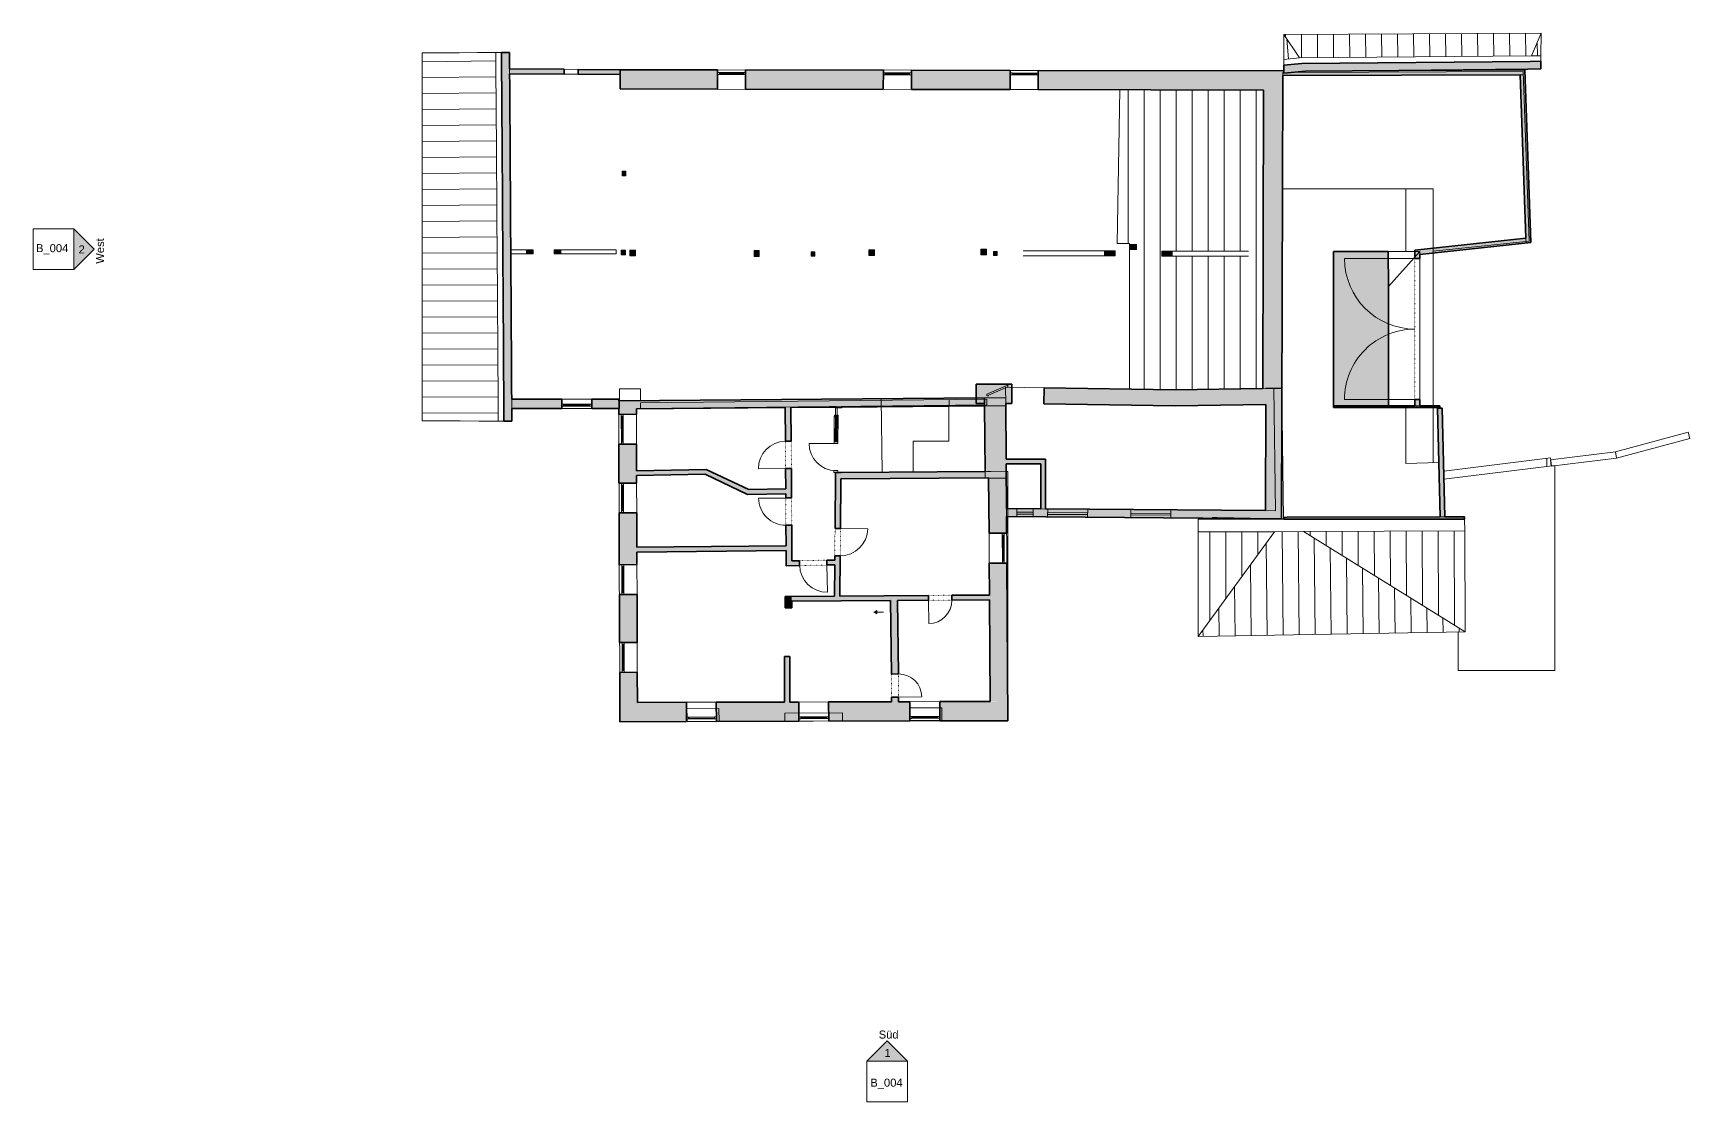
# Model space of a CAD drawing. Header units: millimetres. Extents: x -26714 to 25049, y -26634 to 6742.
import ezdxf

# ---------------------------------------------------------------- set-up
doc = ezdxf.new("R2010")
doc.units = ezdxf.units.MM
doc.linetypes.add('Über Schnittebene 1', pattern=[1, 0, -1])
for name, color, linetype, lineweight in [('A-ANNO-NOTE', 131, 'Continuous', 9), ('A-DOOR', 31, 'Continuous', 9), ('A-FLOR', 192, 'Continuous', 9), ('A-FLOR-PATT', 8, 'Continuous', 35), ('A-GLAZ', 151, 'Continuous', 9), ('A-GLAZ-CURT', 52, 'Continuous', 9), ('A-GLAZ-CWMG', 51, 'Continuous', 9), ('A-ROOF', 132, 'Continuous', 9), ('A-ROOF-FNSH', 132, 'Continuous', 9), ('A-ROOF-PATT', 132, 'Continuous', 9), ('A-WALL', 113, 'Continuous', 9), ('A-WALL-PATT', 111, 'Continuous', 35), ('G-ANNO-SYMB', 111, 'Continuous', 9), ('S-COLS', 52, 'Continuous', 9)]:
    doc.layers.add(name, color=color, linetype=linetype, lineweight=lineweight)
doc.styles.add('Arial', font='arial.ttf', dxfattribs={"height": 250})

# ---------------------------------------------------------------- blocks, each defined once
blk = doc.blocks.new('Drehflügel 1-flg - Variabel - Drehflügel 1-flg - Variabel-418405-Obergeschoss ÖG')
at = {"layer": 'A-DOOR', "linetype": 'Über Schnittebene 1'}
for p, q in [((425, 76), (-425, 76)), ((-425, -104), (425, -104))]:
    blk.add_line(p, q, dxfattribs=at)
at = {"layer": 'A-DOOR'}
blk.add_line((425, -954), (425, -104), dxfattribs=at)
blk.add_arc((425, -104), 850, 180, 270, dxfattribs=at)
blk = doc.blocks.new('Türelement 1-flg - Drehflügel - Glas - Standard-421634-Obergeschoss ÖG')
at = {"layer": 'A-DOOR'}
blk.add_line((-421, 0), (-421, -843), dxfattribs=at)
blk.add_arc((-421, 0), 843, 270, 0, dxfattribs=at)
blk = doc.blocks.new('Pfosten rechteckig - 6 x 12-419430-Obergeschoss ÖG')
at = {"layer": 'A-GLAZ-CWMG'}
for p, q in [((0, 60), (-60, 60)), ((-60, 60), (-60, -60)), ((0, -60), (0, 60)), ((-60, -60), (0, -60))]:
    blk.add_line(p, q, dxfattribs=at)
blk = doc.blocks.new('Systemelement - Holzverschalung-420022-Obergeschoss ÖG')
at = {"layer": 'A-GLAZ-CURT'}
for p, q in [((-531, 15), (-531, 25)), ((-531, 25), (-531, 15)), ((-531, 25), (301, 25)), ((271, 25), (-531, 25)), ((-531, -15), (-531, 15)), ((-531, 15), (-531, -15)), ((271, 25), (271, -25)), ((301, 25), (271, 25)), ((531, 25), (301, 25)), ((301, 25), (301, -25)), ((301, 25), (301, -25)), ((531, 25), (301, 25)), ((531, -25), (531, 25)), ((531, 25), (531, 5)), ((531, 25), (531, 5)), ((531, 5), (531, -25)), ((531, 5), (531, -25)), ((-531, -25), (-531, -15)), ((-531, -15), (-531, -25)), ((-531, -25), (271, -25)), ((301, -25), (-531, -25)), ((271, -25), (301, -25)), ((301, -25), (531, -25)), ((301, -25), (531, -25))]:
    blk.add_line(p, q, dxfattribs=at)
blk = doc.blocks.new('Pfosten rechteckig - 6 x 12-420017-Obergeschoss ÖG')
at = {"layer": 'A-GLAZ-CWMG'}
for p, q in [((30, 60), (-30, 60)), ((-30, 60), (-30, -60)), ((30, 25), (30, 60)), ((30, 15), (30, 25)), ((30, -15), (30, 15)), ((-30, -60), (30, -60)), ((30, -25), (30, -15)), ((30, -60), (30, -25))]:
    blk.add_line(p, q, dxfattribs=at)
blk = doc.blocks.new('Systemelement - Verglasung-419837-Obergeschoss ÖG')
at = {"layer": 'A-GLAZ-CURT'}
for p, q in [((386, 15), (-386, 15)), ((-386, 15), (-386, -15)), ((-386, -15), (-386, 15)), ((386, 15), (-386, 15)), ((386, -15), (386, 15)), ((386, 15), (386, -15)), ((-386, -15), (386, -15)), ((-386, -15), (386, -15))]:
    blk.add_line(p, q, dxfattribs=at)
blk = doc.blocks.new('Pfosten rechteckig - 6 x 12-420023-Obergeschoss ÖG')
at = {"layer": 'A-GLAZ-CWMG'}
for p, q in [((-60, -60), (-60, 60)), ((-60, 60), (0, 60)), ((0, 60), (0, -5)), ((0, -60), (-60, -60)), ((0, -5), (0, -60))]:
    blk.add_line(p, q, dxfattribs=at)
blk = doc.blocks.new('Pfosten rechteckig - 6 x 12-419822-Obergeschoss ÖG')
at = {"layer": 'A-GLAZ-CWMG'}
for p, q in [((-30, 60), (30, 60)), ((-30, -60), (-30, 60)), ((30, 60), (30, -60)), ((30, -60), (-30, -60))]:
    blk.add_line(p, q, dxfattribs=at)
blk = doc.blocks.new('Pfosten rechteckig - 6 x 12-419829-Obergeschoss ÖG')
at = {"layer": 'A-GLAZ-CWMG'}
for p, q in [((-1689, -6016), (-1682, -5243)), ((-1689, -6016), (-1682, -5243)), ((-1637, -5244), (-1682, -5243)), ((-1682, -5243), (-1637, -5244)), ((-1607, -5244), (-1637, -5244)), ((-1637, -5244), (-1607, -5244)), ((-1562, -5244), (-1607, -5244)), ((-1607, -5244), (-1562, -5244)), ((-1562, -5244), (-1569, -6017)), ((-1569, -6017), (-1562, -5244)), ((-1644, -6017), (-1689, -6016)), ((-1689, -6016), (-1644, -6017)), ((-1614, -6017), (-1644, -6017)), ((-1644, -6017), (-1614, -6017)), ((-1569, -6017), (-1614, -6017)), ((-1614, -6017), (-1569, -6017))]:
    blk.add_line(p, q, dxfattribs=at)
blk = doc.blocks.new('Pfosten rechteckig - 6 x 12-419849-Obergeschoss ÖG')
at = {"layer": 'A-GLAZ-CWMG'}
for p, q in [((-30, 60), (30, 60)), ((-30, -60), (-30, 60)), ((30, 60), (-30, 60)), ((-30, 60), (-30, 15)), ((-30, 15), (-30, -15)), ((30, 60), (30, -60)), ((30, 25), (30, 60)), ((30, -25), (30, 25)), ((-30, -15), (-30, -60)), ((30, -60), (-30, -60)), ((-30, -60), (30, -60)), ((30, -60), (30, -25))]:
    blk.add_line(p, q, dxfattribs=at)
blk = doc.blocks.new('Drehflügel 1-flg - Variabel - Drehflügel 1-flg - Variabel-420253-Obergeschoss ÖG')
at = {"layer": 'A-DOOR'}
blk.add_line((425, 954), (425, 104), dxfattribs=at)
at = {"layer": 'A-DOOR', "linetype": 'Über Schnittebene 1'}
for p, q in [((-425, 104), (425, 104)), ((425, -76), (-425, -76))]:
    blk.add_line(p, q, dxfattribs=at)
at = {"layer": 'A-DOOR'}
blk.add_arc((425, 104), 850, 90, 180, dxfattribs=at)
blk = doc.blocks.new('Drehflügel 1-flg - Variabel - Drehflügel 1-flg - Variabel-420442-Obergeschoss ÖG')
at = {"layer": 'A-DOOR', "linetype": 'Über Schnittebene 1'}
for p, q in [((425, 71), (-425, 71)), ((-425, -99), (425, -99))]:
    blk.add_line(p, q, dxfattribs=at)
at = {"layer": 'A-DOOR'}
blk.add_line((425, -949), (425, -99), dxfattribs=at)
blk.add_arc((425, -99), 850, 180, 270, dxfattribs=at)
blk = doc.blocks.new('Drehflügel 1-flg - Variabel - Drehflügel 1-flg - Variabel-420441-Obergeschoss ÖG')
at = {"layer": 'A-DOOR', "linetype": 'Über Schnittebene 1'}
for p, q in [((425, 61), (-425, 61)), ((-425, -89), (425, -89))]:
    blk.add_line(p, q, dxfattribs=at)
at = {"layer": 'A-DOOR'}
blk.add_line((425, -939), (425, -89), dxfattribs=at)
blk.add_arc((425, -89), 850, 180, 270, dxfattribs=at)
blk = doc.blocks.new('Drehflügel 1-flg - Variabel - Drehflügel 1-flg - Variabel-420323-Obergeschoss ÖG')
at = {"layer": 'A-DOOR'}
blk.add_line((365, 819), (365, 89), dxfattribs=at)
at = {"layer": 'A-DOOR', "linetype": 'Über Schnittebene 1'}
for p, q in [((-365, 89), (365, 89)), ((365, -61), (-365, -61))]:
    blk.add_line(p, q, dxfattribs=at)
at = {"layer": 'A-DOOR'}
blk.add_arc((365, 89), 730, 90, 180, dxfattribs=at)
blk = doc.blocks.new('Drehflügel 1-flg - Variabel - Drehflügel 1-flg - Variabel-420344-Obergeschoss ÖG')
at = {"layer": 'A-DOOR'}
blk.add_line((361, 847), (361, 124), dxfattribs=at)
at = {"layer": 'A-DOOR', "linetype": 'Über Schnittebene 1'}
for p, q in [((-361, 124), (361, 124)), ((361, -96), (-361, -96))]:
    blk.add_line(p, q, dxfattribs=at)
at = {"layer": 'A-DOOR'}
blk.add_arc((361, 124), 723, 90, 180, dxfattribs=at)
blk = doc.blocks.new('Holzträger - 180 x 180-455359-Obergeschoss ÖG')
at = {"layer": 'S-COLS'}
blk.add_hatch(color=256, dxfattribs=at).paths.add_polyline_path([(90, -90), (90, 90), (-90, 90), (-90, -90)], flags=0)
for p, q in [((90, 90), (-90, 90)), ((-90, 90), (-90, -90)), ((90, -90), (90, 90)), ((-90, -90), (90, -90))]:
    blk.add_line(p, q, dxfattribs=at)
blk = doc.blocks.new('Holzträger - 140 x 140-455505-Obergeschoss ÖG')
at = {"layer": 'S-COLS'}
blk.add_hatch(color=256, dxfattribs=at).paths.add_polyline_path([(-70, -70), (70, -70), (70, 70), (-70, 70)], flags=0)
for p, q in [((70, 70), (-70, 70)), ((-70, 70), (-70, -70)), ((70, -70), (70, 70)), ((-70, -70), (70, -70))]:
    blk.add_line(p, q, dxfattribs=at)
blk = doc.blocks.new('Holzträger - 160 x 180-455506-Obergeschoss ÖG')
at = {"layer": 'S-COLS'}
blk.add_hatch(color=256, dxfattribs=at).paths.add_polyline_path([(80, -90), (80, 90), (-80, 90), (-80, -90)], flags=0)
for p, q in [((80, 90), (-80, 90)), ((-80, 90), (-80, -90)), ((80, -90), (80, 90)), ((-80, -90), (80, -90))]:
    blk.add_line(p, q, dxfattribs=at)
blk = doc.blocks.new('Holzträger - 120 x 140-455507-Obergeschoss ÖG')
at = {"layer": 'S-COLS'}
blk.add_hatch(color=256, dxfattribs=at).paths.add_polyline_path([(-60, -70), (60, -70), (60, 70), (-60, 70)], flags=0)
for p, q in [((60, 70), (-60, 70)), ((-60, 70), (-60, -70)), ((60, -70), (60, 70)), ((-60, -70), (60, -70))]:
    blk.add_line(p, q, dxfattribs=at)
blk = doc.blocks.new('Holzträger - 120 x 120-455379-Obergeschoss ÖG')
at = {"layer": 'S-COLS'}
blk.add_hatch(color=256, dxfattribs=at).paths.add_polyline_path([(60, -60), (60, 60), (-60, 60), (-60, -60)], flags=0)
for p, q in [((60, 60), (-60, 60)), ((-60, 60), (-60, -60)), ((60, -60), (60, 60)), ((-60, -60), (60, -60))]:
    blk.add_line(p, q, dxfattribs=at)
blk = doc.blocks.new('Holzträger - 160 x 190-455370-Obergeschoss ÖG')
at = {"layer": 'S-COLS'}
blk.add_hatch(color=256, dxfattribs=at).paths.add_polyline_path([(80, 95), (-80, 95), (-80, -95), (80, -95)], flags=0)
for p, q in [((80, 95), (-80, 95)), ((-80, 95), (-80, -95)), ((80, -95), (80, 95)), ((-80, -95), (80, -95))]:
    blk.add_line(p, q, dxfattribs=at)
blk = doc.blocks.new('FP_1-Obergeschoss ÖG')
at = {"layer": 'A-ROOF-PATT'}
for p, q in [((-14559, 5851), (-12262, 5877)), ((-14559, 5353), (-12259, 5377)), ((-14559, 4854), (-12255, 4877)), ((-14559, 4355), (-12252, 4377)), ((-14559, 3856), (-12248, 3878)), ((-14559, 3357), (-12245, 3378)), ((-14559, 2859), (-12241, 2878)), ((-14559, 2360), (-12238, 2378)), ((-14559, 1861), (-12234, 1878)), ((-14559, 1362), (-12231, 1378)), ((-14559, 863), (-12227, 879)), ((-14559, 365), (-12224, 379)), ((-14559, -134), (-12220, -121)), ((-14559, -633), (-12217, -621)), ((-14559, -1132), (-12213, -1121)), ((-14559, -1631), (-12210, -1621)), ((-14559, -2130), (-12207, -2120)), ((-14559, -2628), (-12203, -2620)), ((-14559, -3127), (-12200, -3120)), ((-14559, -3626), (-12196, -3620)), ((-14559, -4125), (-12193, -4120)), ((-14559, -4624), (-12190, -4620)), ((-14559, -5122), (-12186, -5120))]:
    blk.add_line(p, q, dxfattribs=at)
blk = doc.blocks.new('Fenster 1-flg - Variabel - Fenster 1-flg - Variabel-531415-Obergeschoss ÖG')
at = {"layer": 'A-GLAZ'}
for p, q in [((-467, -195), (-467, -135)), ((-467, -135), (-407, -135)), ((-407, -195), (-467, -195)), ((-407, -135), (-407, -195)), ((407, -135), (-407, -135)), ((-407, -165), (407, -165)), ((-407, -195), (407, -195)), ((407, -195), (407, -135)), ((407, -135), (467, -135)), ((467, -195), (407, -195)), ((467, -135), (467, -195))]:
    blk.add_line(p, q, dxfattribs=at)
blk = doc.blocks.new('Fenster 1-flg - Variabel - Fenster 1-flg - Variabel-531423-Obergeschoss ÖG')
at = {"layer": 'A-GLAZ'}
for p, q in [((-467, -220), (-467, -160)), ((-467, -160), (-407, -160)), ((-407, -220), (-467, -220)), ((-407, -160), (-407, -220)), ((407, -160), (-407, -160)), ((-407, -190), (407, -190)), ((-407, -220), (407, -220)), ((407, -220), (407, -160)), ((407, -160), (467, -160)), ((467, -220), (407, -220)), ((467, -160), (467, -220))]:
    blk.add_line(p, q, dxfattribs=at)
blk = doc.blocks.new('Fenster 1-flg - Variabel - Fenster 1-flg - Variabel-531512-Obergeschoss ÖG')
at = {"layer": 'A-GLAZ'}
for p, q in [((-467.5, -70), (-467.5, -10)), ((-467.5, -10), (-407.5, -10)), ((-407.5, -70), (-467.5, -70)), ((-407.5, -10), (-407.5, -70)), ((407.5, -10), (-407.5, -10)), ((-407.5, -40), (407.5, -40)), ((-407.5, -70), (407.5, -70)), ((407.5, -70), (407.5, -10)), ((407.5, -10), (467.5, -10)), ((467.5, -70), (407.5, -70)), ((467.5, -10), (467.5, -70))]:
    blk.add_line(p, q, dxfattribs=at)
blk = doc.blocks.new('Fenster 1-flg - Variabel - Fenster 1-flg - Variabel-531520-Obergeschoss ÖG')
at = {"layer": 'A-GLAZ'}
for p, q in [((-255, 15), (255, 15)), ((-255, -45), (-255, 15)), ((255, 15), (255, -45)), ((255, -45), (-255, -45))]:
    blk.add_line(p, q, dxfattribs=at)
blk = doc.blocks.new('Fenster 1-flg - Variabel - Fenster 1-flg - Variabel-531532-Obergeschoss ÖG')
at = {"layer": 'A-GLAZ'}
for p, q in [((-625, 15), (625, 15)), ((-625, -45), (-625, 15)), ((625, 15), (625, -45)), ((625, -45), (-625, -45))]:
    blk.add_line(p, q, dxfattribs=at)
blk = doc.blocks.new('Fenster 1-flg - Variabel - Fenster 1-flg - Variabel-531468-Obergeschoss ÖG')
at = {"layer": 'A-GLAZ'}
for p, q in [((-465, -195), (-465, -135)), ((-465, -135), (-405, -135)), ((-405, -195), (-465, -195)), ((-405, -135), (-405, -195)), ((405, -135), (-405, -135)), ((-405, -165), (405, -165)), ((-405, -195), (405, -195)), ((405, -195), (405, -135)), ((405, -135), (465, -135)), ((465, -195), (405, -195)), ((465, -135), (465, -195))]:
    blk.add_line(p, q, dxfattribs=at)
blk = doc.blocks.new('Fenster 1-flg - Variabel - Fenster 1-flg - Variabel-533101-Obergeschoss ÖG')
at = {"layer": 'A-GLAZ'}
for p, q in [((-380, 220), (-440, 220)), ((-440, 220), (-440, 160)), ((-440, 160), (-380, 160)), ((-380, 160), (-380, 220)), ((-380, 220), (380, 220)), ((-380, 190), (380, 190)), ((380, 160), (-380, 160)), ((440, 220), (380, 220)), ((380, 220), (380, 160)), ((380, 160), (440, 160)), ((440, 160), (440, 220))]:
    blk.add_line(p, q, dxfattribs=at)
blk = doc.blocks.new('Drehflügel 2-flg - Variabel - Drehflügel 2-flg - Variabel-538625-Obergeschoss ÖG')
at = {"layer": 'A-DOOR'}
for p, q in [((-2200, 2289), (-2200, 89)), ((2200, 2289), (2200, 89))]:
    blk.add_line(p, q, dxfattribs=at)
at = {"layer": 'A-DOOR', "linetype": 'Über Schnittebene 1'}
for p, q in [((-2200, 89), (2200, 89)), ((2200, -61), (-2200, -61))]:
    blk.add_line(p, q, dxfattribs=at)
at = {"layer": 'A-DOOR'}
for centre, start, end in [((-2200, 89), 360, 90), ((2200, 89), 90, 180)]:
    blk.add_arc(centre, 2200, start, end, dxfattribs=at)
blk = doc.blocks.new('Ansicht - Gefüllter Pfeil und Ansichtsname-212564-Obergeschoss ÖG')
at = {"layer": 'G-ANNO-SYMB'}
for p, q in [((-6.35, -6.35), (-6.35, 6.35)), ((-6.35, 6.35), (6.35, 6.35)), ((6.35, 6.35), (6.35, -6.35)), ((6.35, -6.35), (-6.35, -6.35))]:
    blk.add_line(p, q, dxfattribs=at)
blk = doc.blocks.new('Ansicht - Gefüllter Pfeil und Ansichtsname-212290-Obergeschoss ÖG')
at = {"layer": 'G-ANNO-SYMB'}
blk.add_hatch(color=256, dxfattribs=at).paths.add_polyline_path([(6.35, 0), (-6.35, 0), (0, 6.35)], flags=0)
for p, q in [((0, 6.35), (-6.35, 0)), ((6.35, 0), (0, 6.35)), ((-6.35, 0), (6.35, 0))]:
    blk.add_line(p, q, dxfattribs=at)

msp = doc.modelspace()

# ---------------------------------------------------------------- hatches: boundary and pattern name
at = {"layer": 'A-ANNO-NOTE'}
msp.add_hatch(color=256, dxfattribs=at).paths.add_polyline_path([(-356, -11392), (-356, -11290), (-444, -11341)], flags=0)
at = {"layer": 'A-FLOR-PATT', "lineweight": 9}
h = msp.add_hatch(dxfattribs=at)
h.set_pattern_fill('FP_1', color=55, style=0, pattern_type=2)
h.set_pattern_definition([(90, (0, 0), (-500, 3e-14), [])])
h.paths.add_polyline_path([(8972, -4401), (11705, -4354), (11731, 4964), (7240, 4972), (7156, 173), (7536, 173), (7536, -4376), (8956, -4401)], flags=0)
h.paths.add_polyline_path([(10210, -222), (8548, -222), (8548, -62), (11262, -62), (11262, -222)], flags=0)
h.paths.add_polyline_path([(7564, -17), (7564, 143), (7754, 143), (7754, -17)], flags=0)
msp.add_hatch(color=256, dxfattribs=at).paths.add_polyline_path([(15628, -4894), (15627, -74), (13911, -74), (13913, -3103), (13913, -4894)], flags=0)
at = {"layer": 'A-ROOF-PATT'}
h = msp.add_hatch(dxfattribs=at)
h.set_pattern_fill('FP_5', color=256, style=0, pattern_type=2)
h.set_pattern_definition([(270.512, (17933.2, 4414.6), (499.98, 4.47), [])])
h.paths.add_polyline_path([(12850, 5966), (20101, 6031), (20398, 6742), (12358, 6695)], flags=0)
h = msp.add_hatch(dxfattribs=at)
h.set_pattern_fill('FP_7', color=256, style=0, pattern_type=2)
h.set_pattern_definition([(271.409, (18857.4, 3045.5), (499.85, 12.295), [])])
h.paths.add_polyline_path([(20101, 6031), (20392, 6038), (20398, 6742)], flags=0)
h = msp.add_hatch(dxfattribs=at)
h.set_pattern_fill('FP_6', color=256, style=0, pattern_type=2)
h.set_pattern_definition([(274.846, (14837.5, 2124.2), (498.213, 42.24), [])])
h.paths.add_polyline_path([(12358, 5924), (12850, 5966), (12358, 6695)], flags=0)
for points in [[(-11758, -5378), (-11813, 3423), (-11830, 6139), (-12081, 6138), (-12004, -5377)], [(12358, 5496), (13042, 5554), (19989, 5616), (20389, 5626), (20391, 5866), (20055, 5858), (12930, 5794), (12358, 5746)], [(12358, -8439), (18012, -8439), (18011, -8362), (12358, -8380)]]:
    msp.add_hatch(color=256, dxfattribs=at).paths.add_polyline_path(points, flags=0)
h = msp.add_hatch(dxfattribs=at)
h.set_pattern_fill('FP_3', color=256, style=0, pattern_type=2)
h.set_pattern_definition([(90.508, (13821.6, -10222), (-499.98, -4.433), [])])
h.paths.add_polyline_path([(9687, -12103), (18032, -11957), (12974, -8821), (12073, -8829)], flags=0)
h = msp.add_hatch(dxfattribs=at)
h.set_pattern_fill('FP_2', color=256, style=0, pattern_type=2)
h.set_pattern_definition([(90, (10054.04, -9767.3), (-500, 3e-14), [])])
h.paths.add_polyline_path([(9687, -12103), (12073, -8829), (9687, -8829)], flags=0)
h = msp.add_hatch(dxfattribs=at)
h.set_pattern_fill('FP_4', color=256, style=0, pattern_type=2)
h.set_pattern_definition([(90.178, (15185.1, -8477.63), (-500, -1.553), [])])
h.paths.add_polyline_path([(18032, -11957), (18014, -8805), (12974, -8821), (18014, -11946)], flags=0)
at = {"layer": 'A-WALL-PATT', "lineweight": 9, "transparency": 33554585}
h = msp.add_hatch(color=256, dxfattribs=at)
h.paths.add_polyline_path([(-8376, 5450), (-8375, 5600), (-9686, 5610), (-9687, 5460)], flags=0)
h.paths.add_polyline_path([(-10120, 5463), (-10119, 5613), (-11827, 5625), (-11826, 5475), (-10621, 5466)], flags=0)
h = msp.add_hatch(color=256, dxfattribs=at)
h.paths.add_polyline_path([(11731, 4964), (11733, 5564), (4692, 5577), (4691, 4977), (8956, 4969)], flags=0)
h.paths.add_polyline_path([(3811, 4978), (3812, 5578), (730, 5584), (729, 4984), (1125, 4983)], flags=0)
h.paths.add_polyline_path([(-151, 4985), (-150, 5585), (-4454, 5593), (-4455, 4993)], flags=0)
h.paths.add_polyline_path([(-5335, 4994), (-5334, 5594), (-8375, 5600), (-8376, 5000), (-6706, 4997)], flags=0)
for points in [[(11705, -4354), (12305, -4343), (12333, 5563), (11733, 5564), (11716, -287)], [(12332, 5416), (19898, 5445), (19893, 5595), (15957, 5580), (13042, 5554), (12358, 5496), (12358, 5567), (12333, 5566), (12333, 5563)], [(19932, 183), (20081, 199), (19898, 5445), (19748, 5444), (19927, 334)], [(16458, -182), (19932, 183), (19927, 334), (16458, -31)], [(-7868, -4988), (3014, -4898), (3013, -4648), (-7869, -4738)], [(3674, -4820), (3865, -4820), (3865, -4220), (2750, -4220), (2750, -4820), (3083, -4820)], [(8972, -4902), (8972, -4401), (4878, -4330), (4869, -4830), (8956, -4901)], [(8972, -4902), (11803, -4852), (11805, -4352), (8972, -4401)], [(12294, -8173), (12305, -4343), (11805, -4352), (11794, -8169)], [(3029, -6944), (3689, -6939), (3674, -4820), (3014, -4820), (3014, -4898)], [(17232, -4944), (17232, -4894), (13913, -4894), (13913, -4944), (16787, -4944)], [(17244, -8364), (17394, -8364), (17309, -4970), (17159, -4970)], [(4766, -6710), (4766, -6560), (3686, -6560), (3687, -6710)], [(4916, -8116), (4916, -6560), (4766, -6560), (4766, -8115)], [(-7861, -7077), (-5381, -7025), (-5684, -6881), (-7861, -6927)], [(-4390, -7662), (-4052, -7656), (-5381, -7025), (-5716, -7032)], [(-1475, -7178), (3140, -7144), (3139, -6944), (-1473, -6978), (-1473, -6981)], [(-4052, -7656), (-3199, -7641), (-3200, -7491), (-4357, -7511)], [(12293, -8423), (12294, -8173), (3697, -8107), (3698, -8357), (8956, -8397)], [(-7852, -9464), (-3188, -9416), (-3189, -9266), (-7852, -9314)], [(-3013, -11203), (-3013, -10848), (-3213, -10849), (-3213, -11203)], [(-3241, -14149), (-3071, -14149), (-3071, -12724), (-3241, -12724)]]:
    msp.add_hatch(color=256, dxfattribs=at).paths.add_polyline_path(points, flags=0)
h = msp.add_hatch(color=256, dxfattribs=at)
h.paths.add_polyline_path([(16608, -4894), (16608, -4699), (16458, -4699), (16458, -4894)], flags=0)
h.paths.add_polyline_path([(16608, -299), (16608, -166), (16458, -182), (16458, -299)], flags=0)
h = msp.add_hatch(color=256, dxfattribs=at)
h.paths.add_polyline_path([(-8664, -4984), (-8418, -4984), (-8419, -4684), (-9263, -4684), (-9263, -4984)], flags=0)
h.paths.add_polyline_path([(-10621, -4984), (-10198, -4984), (-10198, -4684), (-11762, -4684), (-11760, -4984)], flags=0)
h = msp.add_hatch(color=256, dxfattribs=at)
h.paths.add_polyline_path([(-8383, -14763), (-7833, -14762), (-7838, -13219), (-8388, -13221)], flags=0)
h.paths.add_polyline_path([(-8392, -12291), (-7842, -12289), (-7847, -10787), (-8397, -10789), (-8395, -11417)], flags=0)
h.paths.add_polyline_path([(-8400, -9859), (-7850, -9857), (-7856, -8240), (-8406, -8242)], flags=0)
h.paths.add_polyline_path([(-8410, -7312), (-7860, -7310), (-7864, -6092), (-8414, -6094)], flags=0)
h.paths.add_polyline_path([(-8418, -5164), (-7868, -5162), (-7869, -4738), (-8419, -4743), (-8418, -4984)], flags=0)
h = msp.add_hatch(color=256, dxfattribs=at)
h.paths.add_polyline_path([(-3185, -9890), (-3005, -9887), (-3013, -8624), (-3193, -8625), (-3188, -9416)], flags=0)
h.paths.add_polyline_path([(-3198, -7775), (-3018, -7774), (-3024, -6854), (-3204, -6855), (-3199, -7707)], flags=0)
h.paths.add_polyline_path([(-3209, -6005), (-3029, -6004), (-3036, -4948), (-3216, -4950)], flags=0)
h = msp.add_hatch(color=256, dxfattribs=at)
h.paths.add_polyline_path([(-1677, -10839), (-1507, -10838), (-1496, -9579), (-1666, -9577), (-1669, -9864)], flags=0)
h.paths.add_polyline_path([(-1488, -8729), (-1473, -6981), (-1643, -6979), (-1658, -8727)], flags=0)
h.paths.add_polyline_path([(-1455, -4955), (-1454, -4935), (-1625, -4937), (-1625, -4954)], flags=0)
h = msp.add_hatch(color=256, dxfattribs=at)
h.paths.add_polyline_path([(3189, -14131), (3739, -14130), (3709, -9807), (3159, -9811), (3170, -11417)], flags=0)
h.paths.add_polyline_path([(3152, -8876), (3702, -8872), (3689, -6939), (3139, -6944), (3144, -7707)], flags=0)
h = msp.add_hatch(color=256, dxfattribs=at)
h.paths.add_polyline_path([(-3005, -9887), (-2765, -9883), (-2767, -9733), (-3006, -9737)], flags=0)
h.paths.add_polyline_path([(-1915, -9868), (-1669, -9864), (-1667, -9714), (-1917, -9718)], flags=0)
h = msp.add_hatch(color=256, dxfattribs=at)
h.paths.add_polyline_path([(-3013, -10998), (1261, -10969), (1259, -10819), (-3013, -10848)], flags=0)
h.paths.add_polyline_path([(1991, -10964), (3167, -10956), (3166, -10806), (1989, -10814)], flags=0)
h = msp.add_hatch(color=256, dxfattribs=at)
h.paths.add_polyline_path([(108, -14140), (328, -14139), (327, -13995), (107, -13997)], flags=0)
h.paths.add_polyline_path([(100, -13274), (320, -13272), (297, -10975), (77, -10977), (81, -11417)], flags=0)
h = msp.add_hatch(color=256, dxfattribs=at)
h.paths.add_polyline_path([(-7833, -14762), (-6303, -14757), (-6304, -14157), (-7835, -14162)], flags=0)
h.paths.add_polyline_path([(-5368, -14755), (-2793, -14748), (-2795, -14148), (-5369, -14155)], flags=0)
h.paths.add_polyline_path([(-1858, -14745), (681, -14738), (679, -14138), (-1860, -14145)], flags=0)
h.paths.add_polyline_path([(1616, -14736), (3743, -14730), (3739, -14130), (1614, -14136)], flags=0)
at = {"layer": 'S-COLS'}
for points in [[(-8195, 2288), (-8195, 2428), (-8315, 2428), (-8315, 2288)], [(-11092, -147), (-11092, -27), (-11298, -27), (-11298, -147)], [(-10228, -147), (-10228, -27), (-10433, -27), (-10433, -147)], [(7093, -217), (7093, -57), (6758, -57), (6758, -217)], [(8548, -222), (8870, -222), (8870, -62), (8548, -62)]]:
    msp.add_hatch(color=256, dxfattribs=at).paths.add_polyline_path(points, flags=0)

# ---------------------------------------------------------------- linework, layer by layer
at = {"layer": 'A-ANNO-NOTE'}
for p, q in [((-356, -11290), (-444, -11341)), ((-444, -11341), (-144, -11340)), ((-444, -11341), (-356, -11392)), ((-356, -11392), (-356, -11290))]:
    msp.add_line(p, q, dxfattribs=at)
at = {"layer": 'A-FLOR'}
for p, q in [((20030, 244), (19845, 5545)), ((-5335, 4994), (-5335, 4994)), ((7156, 173), (7240, 4972)), ((12322, 1876), (17033, 1876)), ((17033, 1876), (17033, -71)), ((7536, 173), (7156, 173)), ((7536, -4376), (7536, 173)), ((17033, -71), (20030, 244)), ((15627, -74), (16608, -74)), ((16608, -74), (16608, -4699)), ((3013, -4648), (3672, -4643)), ((4878, -4330), (3670, -4309)), ((3670, -4309), (3674, -4820)), ((11805, -4352), (8972, -4401)), ((12101, -8172), (12052, -4348)), ((12304, -4491), (12355, -8424)), ((-8419, -4684), (-8419, -4743)), ((-8419, -4743), (-8406, -8242)), ((-185, -6969), (-219, -4675)), ((1898, -4908), (1898, -6001)), ((3674, -4893), (3014, -4898)), ((16608, -4894), (15628, -4894)), ((1898, -6001), (778, -6001)), ((778, -6001), (778, -6961)), ((17202, -6668), (16173, -6694)), ((3689, -6939), (3029, -6944)), ((20832, -6759), (17365, -7185)), ((20832, -13166), (20832, -6759)), ((3709, -9807), (3697, -8107)), ((4766, -8115), (12101, -8172)), ((12355, -8424), (10282, -8388)), ((17812, -11961), (17812, -13166)), ((17812, -13166), (20832, -13166))]:
    msp.add_line(p, q, dxfattribs=at)
at = {"layer": 'A-FLOR', "lineweight": 35}
for p, q in [((15627, -74), (13911, -74)), ((13911, -74), (13913, -3103)), ((15628, -1175), (15627, -74)), ((15628, -4894), (15628, -1175)), ((13913, -3103), (13913, -4894)), ((13913, -4894), (15628, -4894))]:
    msp.add_line(p, q, dxfattribs=at)
at = {"layer": 'A-FLOR', "lineweight": 18}
msp.add_line((16608, -74), (15628, -1175), dxfattribs=at)
at = {"layer": 'A-ROOF'}
for p, q in [((20398, 6742), (12358, 6695)), ((20101, 6031), (20398, 6742)), ((20392, 6038), (20398, 6742)), ((12358, 6695), (12850, 5966)), ((12358, 6695), (12358, 5924)), ((9687, -12103), (12073, -8829)), ((9687, -8829), (9687, -12103)), ((18032, -11957), (12974, -8821)), ((18032, -11957), (18014, -8805)), ((9687, -12103), (18032, -11957))]:
    msp.add_line(p, q, dxfattribs=at)
at = {"layer": 'A-ROOF', "color": 7, "lineweight": 35}
for p, q in [((-11830, 6139), (-12081, 6138)), ((12358, 5746), (12930, 5794)), ((12358, 5746), (12358, 5567)), ((12930, 5794), (20055, 5858)), ((20055, 5858), (20391, 5866)), ((20389, 5626), (20391, 5866)), ((12358, 5496), (13042, 5554)), ((15957, 5580), (19989, 5616)), ((19989, 5616), (20389, 5626)), ((-12004, -5377), (-11758, -5378)), ((12470, -8379), (12358, -8380)), ((12358, -8380), (12358, -8439)), ((18012, -8439), (12358, -8439)), ((17244, -8364), (12470, -8379)), ((18011, -8362), (17394, -8364)), ((18012, -8439), (18011, -8362))]:
    msp.add_line(p, q, dxfattribs=at)
at = {"layer": 'A-ROOF', "flags": 128}
for points in [[(-12260, 6138), (-12834, 6135), (-13407, 6132), (-13981, 6130), (-14555, 6127)], [(-14555, 6127), (-14555, 4851), (-14555, 3574), (-14555, 2298), (-14555, 1021), (-14555, -256), (-14555, -1532), (-14555, -2809), (-14555, -4085), (-14555, -5362)], [(-14555, -5362), (-13961, -5365), (-13368, -5369), (-12774, -5372), (-12180, -5376)]]:
    msp.add_lwpolyline(points, dxfattribs=at)
at = {"layer": 'A-ROOF', "color": 7, "lineweight": 35, "flags": 128}
for points in [[(-11827, 5625), (-11828, 5882), (-11830, 6139)], [(-11758, -5378), (-11759, -5181), (-11760, -4984)]]:
    msp.add_lwpolyline(points, dxfattribs=at)
at = {"layer": 'A-ROOF', "color": 7, "lineweight": 35}
msp.add_open_spline([(-12004, -5377), (-12017, -3457), (-12042, 381), (-12068, 4219), (-12081, 6138)], degree=3, dxfattribs=at)
msp.add_open_spline([(-11762, -4684), (-11772, -3179), (-11792, 207), (-11814, 3594), (-11826, 5475)], degree=3, knots=[0, 0, 0, 0, 0.444444, 1, 1, 1, 1], dxfattribs=at)
at = {"layer": 'A-ROOF-FNSH', "color": 250}
for p, q in [((-12081, 6138), (-12260, 6138)), ((12850, 5966), (12358, 5924)), ((12358, 5924), (12358, 5746)), ((20101, 6031), (12850, 5966)), ((20392, 6038), (20101, 6031)), ((20391, 5866), (20392, 6038)), ((-12180, -5376), (-12004, -5377)), ((12358, -8439), (9687, -8439)), ((9687, -8439), (9687, -8829)), ((18014, -8805), (18012, -8439)), ((9687, -8829), (12073, -8829)), ((12073, -8829), (12974, -8821)), ((12974, -8821), (18014, -8805))]:
    msp.add_line(p, q, dxfattribs=at)
msp.add_open_spline([(-12260, 6138), (-12248, 4432), (-12221, 594), (-12195, -3244), (-12180, -5376)], degree=3, knots=[0, 0, 0, 0, 0.444444, 1, 1, 1, 1], dxfattribs=at)
at = {"layer": 'A-WALL', "color": 7, "lineweight": 35}
for p, q in [((-10119, 5613), (-11827, 5625)), ((-11826, 5475), (-10120, 5463)), ((-10120, 5463), (-10119, 5613)), ((-9686, 5610), (-9687, 5460)), ((-9687, 5460), (-8376, 5450)), ((-8375, 5600), (-9686, 5610)), ((-8375, 5600), (-8376, 5000)), ((-8376, 5450), (-8375, 5600)), ((-5334, 5594), (-8375, 5600)), ((-5335, 4994), (-5334, 5594)), ((-4454, 5593), (-4455, 4993)), ((-150, 5585), (-4454, 5593)), ((-151, 4985), (-150, 5585)), ((730, 5584), (729, 4984)), ((3812, 5578), (730, 5584)), ((3811, 4978), (3812, 5578)), ((4692, 5577), (4691, 4977)), ((12333, 5563), (4692, 5577)), ((12293, -8423), (12332, 5416)), ((12332, 5416), (19748, 5444)), ((12358, 5567), (12333, 5566)), ((12333, 5566), (12333, 5563)), ((12358, 5496), (12358, 5567)), ((15957, 5580), (13042, 5554)), ((19893, 5595), (15957, 5580)), ((19748, 5444), (19927, 334)), ((20081, 199), (19893, 5595)), ((-8376, 5000), (-5335, 4994)), ((-4455, 4993), (-151, 4985)), ((729, 4984), (3811, 4978)), ((4691, 4977), (11731, 4964)), ((11731, 4964), (11705, -4354)), ((19927, 334), (16458, -31)), ((16608, -166), (20081, 199)), ((16458, -31), (16458, -299)), ((16458, -299), (16608, -299)), ((16608, -299), (16608, -166)), ((3013, -4648), (-8419, -4743)), ((3865, -4220), (2750, -4220)), ((2750, -4220), (2750, -4820)), ((3014, -4820), (3013, -4648)), ((3865, -4820), (3865, -4220)), ((4878, -4330), (4869, -4830)), ((8972, -4401), (4878, -4330)), ((11705, -4354), (8972, -4401)), ((12305, -4343), (11805, -4352)), ((-10198, -4684), (-11762, -4684)), ((-11760, -4984), (-10198, -4984)), ((-10198, -4984), (-10198, -4684)), ((-8419, -4684), (-9263, -4684)), ((-9263, -4684), (-9263, -4984)), ((-9263, -4984), (-8418, -4984)), ((-8419, -4743), (-8419, -4684)), ((-8418, -4984), (-8418, -5164)), ((-8418, -5164), (-7868, -5162)), ((-7868, -4988), (-3216, -4950)), ((-7868, -5162), (-7868, -4988)), ((-3216, -4950), (-3209, -6005)), ((-3036, -4948), (-1625, -4937)), ((-3029, -6004), (-3036, -4948)), ((-1625, -4937), (-1625, -4954)), ((-1625, -4954), (-1455, -4955)), ((-1455, -4955), (-1454, -4935)), ((-1454, -4935), (3014, -4898)), ((2750, -4820), (3014, -4820)), ((3014, -4898), (3029, -6944)), ((3686, -6560), (3674, -4820)), ((3674, -4820), (3865, -4820)), ((4869, -4830), (8972, -4902)), ((8972, -4902), (11803, -4852)), ((11803, -4852), (11794, -8169)), ((16458, -4894), (13913, -4894)), ((13913, -4894), (13913, -4944)), ((13913, -4944), (17232, -4944)), ((16608, -4699), (16458, -4699)), ((16458, -4699), (16458, -4894)), ((16608, -4894), (16608, -4699)), ((17232, -4894), (16608, -4894)), ((17309, -4970), (17159, -4970)), ((17159, -4970), (17244, -8364)), ((17232, -4944), (17232, -4894)), ((17394, -8364), (17309, -4970)), ((-7864, -6092), (-8414, -6094)), ((-8414, -6094), (-8410, -7312)), ((-7861, -6927), (-7864, -6092)), ((-3209, -6005), (-3029, -6004)), ((4916, -6560), (3686, -6560)), ((3697, -8107), (3687, -6710)), ((3687, -6710), (4766, -6710)), ((4766, -6710), (4766, -8115)), ((4916, -8116), (4916, -6560)), ((-5684, -6881), (-7861, -6927)), ((-7861, -7077), (-5716, -7032)), ((-7860, -7310), (-7861, -7077)), ((-5716, -7032), (-4390, -7662)), ((-4357, -7511), (-5684, -6881)), ((-3024, -6854), (-3204, -6855)), ((-3204, -6855), (-3200, -7491)), ((-3018, -7774), (-3024, -6854)), ((-1643, -6979), (-1658, -8727)), ((-1473, -6981), (-1643, -6979)), ((-1488, -8729), (-1475, -7178)), ((-1475, -7178), (3140, -7144)), ((3029, -6944), (-1473, -6978)), ((-1473, -6978), (-1473, -6981)), ((3140, -7144), (3152, -8876)), ((-8410, -7312), (-7860, -7310)), ((-4390, -7662), (-3199, -7641)), ((-3200, -7491), (-4357, -7511)), ((-3199, -7641), (-3198, -7775)), ((-7856, -8240), (-8406, -8242)), ((-8406, -8242), (-8400, -9859)), ((-7852, -9314), (-7856, -8240)), ((-3198, -7775), (-3018, -7774)), ((4766, -8115), (3697, -8107)), ((11794, -8169), (4916, -8116)), ((-3013, -8624), (-3193, -8625)), ((-3193, -8625), (-3189, -9266)), ((-3006, -9737), (-3013, -8624)), ((-1658, -8727), (-1488, -8729)), ((3702, -8872), (3698, -8357)), ((3698, -8357), (12293, -8423)), ((-3189, -9266), (-7852, -9314)), ((3152, -8876), (3702, -8872)), ((-7852, -9464), (-3188, -9416)), ((-7850, -9857), (-7852, -9464)), ((-3188, -9416), (-3185, -9890)), ((-2767, -9733), (-3006, -9737)), ((-2765, -9883), (-2767, -9733)), ((-1667, -9714), (-1917, -9718)), ((-1917, -9718), (-1915, -9868)), ((-1666, -9577), (-1667, -9714)), ((-1496, -9579), (-1666, -9577)), ((-1507, -10838), (-1496, -9579)), ((3709, -9807), (3159, -9811)), ((3159, -9811), (3166, -10806)), ((3743, -14730), (3709, -9807)), ((-8400, -9859), (-7850, -9857)), ((-3185, -9890), (-2765, -9883)), ((-1915, -9868), (-1669, -9864)), ((-1669, -9864), (-1677, -10839)), ((-7847, -10787), (-8397, -10789)), ((-8397, -10789), (-8392, -12291)), ((-7842, -12289), (-7847, -10787)), ((-1677, -10839), (-3213, -10849)), ((-3213, -10849), (-3213, -11203)), ((1259, -10819), (-1507, -10838)), ((1261, -10969), (1259, -10819)), ((3166, -10806), (1989, -10814)), ((1989, -10814), (1991, -10964)), ((-3213, -11203), (-3013, -11203)), ((-3013, -10998), (77, -10977)), ((-3013, -11203), (-3013, -10998)), ((77, -10977), (100, -13274)), ((297, -10975), (1261, -10969)), ((320, -13272), (297, -10975)), ((1991, -10964), (3167, -10956)), ((3167, -10956), (3189, -14131)), ((-8392, -12291), (-7842, -12289)), ((-3071, -12724), (-3241, -12724)), ((-3241, -12724), (-3241, -14149)), ((-3071, -14149), (-3071, -12724)), ((-7838, -13219), (-8388, -13221)), ((-8388, -13221), (-8383, -14763)), ((-7835, -14162), (-7838, -13219)), ((100, -13274), (320, -13272)), ((-6304, -14157), (-7835, -14162)), ((-6303, -14757), (-6304, -14157)), ((-3241, -14149), (-5369, -14155)), ((-5369, -14155), (-5368, -14755)), ((-2795, -14148), (-3071, -14149)), ((-2793, -14748), (-2795, -14148)), ((108, -14140), (-1860, -14145)), ((-1860, -14145), (-1858, -14745)), ((327, -13995), (107, -13997)), ((107, -13997), (108, -14140)), ((328, -14139), (327, -13995)), ((679, -14138), (328, -14139)), ((681, -14738), (679, -14138)), ((3189, -14131), (1614, -14136)), ((1614, -14136), (1616, -14736)), ((-8383, -14763), (-6303, -14757)), ((-5368, -14755), (-2793, -14748)), ((-1858, -14745), (681, -14738)), ((1616, -14736), (3743, -14730))]:
    msp.add_line(p, q, dxfattribs=at)
at = {"layer": 'A-WALL'}
for p, q in [((-10120, 5463), (-9687, 5460)), ((-9686, 5610), (-10119, 5613)), ((730, 5584), (-5334, 5594)), ((4692, 5577), (3812, 5578)), ((12333, 5516), (12332, 5416)), ((12333, 5516), (12358, 5517)), ((12611, 5518), (19845, 5545)), ((19748, 5444), (19848, 5445)), ((-5335, 4994), (729, 4984)), ((3811, 4978), (4691, 4977)), ((16173, -74), (16173, 1876)), ((19927, 334), (19932, 183)), ((17033, -71), (17033, -6673)), ((-8397, -4370), (-7737, -4368)), ((-8395, -4984), (-8397, -4370)), ((-7737, -4368), (-7736, -4737)), ((3083, -4528), (3743, -4248)), ((3083, -4582), (3083, -4528)), ((3083, -4582), (3133, -4582)), ((3743, -4302), (3133, -4561)), ((3133, -4561), (3133, -4582)), ((3743, -4302), (3743, -4248)), ((-10198, -4684), (-9263, -4684)), ((-10198, -4984), (-8395, -4984)), ((-8419, -4684), (-8396, -4684)), ((-7868, -5162), (-7864, -6092)), ((3083, -4689), (-7735, -4805)), ((-7735, -4985), (-7735, -4805)), ((3083, -4869), (-7735, -4985)), ((1905, -4701), (1907, -4881)), ((3014, -4820), (3030, -7160)), ((3083, -4869), (3083, -4689)), ((16173, -6694), (16173, -4894)), ((16522, -4944), (16522, -4894)), ((22722, -6332), (24997, -5723)), ((22760, -6529), (25049, -5916)), ((24997, -5723), (25049, -5916)), ((20692, -6525), (17358, -6934)), ((20582, -6538), (20582, -6790)), ((20722, -6773), (20692, -6525)), ((20695, -6581), (22722, -6332)), ((20695, -6581), (20719, -6780)), ((22760, -6529), (20719, -6780)), ((22760, -6529), (22722, -6332)), ((3030, -7160), (3690, -7160)), ((3139, -6943), (3083, -6943)), ((3211, -6943), (3140, -6943)), ((3743, -6943), (3689, -6943)), ((3743, -6943), (3743, -14716)), ((-7856, -8240), (-7860, -7310)), ((4017, -8359), (4019, -8109)), ((4529, -8113), (4527, -8363)), ((4982, -8367), (4984, -8117)), ((6234, -8126), (6232, -8376)), ((7584, -8137), (7582, -8387)), ((8833, -8146), (8832, -8396)), ((3699, -8488), (3743, -8488)), ((10132, -8385), (10132, -8439)), ((10132, -8385), (10282, -8388)), ((10282, -8388), (10282, -8439)), ((17244, -8364), (17394, -8364)), ((3152, -8876), (3159, -9811)), ((-8400, -9859), (-8388, -13221)), ((-7847, -10787), (-7850, -9857)), ((3743, -10123), (3711, -10123)), ((1259, -10819), (1261, -10969)), ((1259, -10819), (1259, -10819)), ((1991, -10964), (1989, -10814)), ((1261, -10969), (1261, -10969)), ((-7838, -13219), (-7842, -12289)), ((-5369, -14155), (-6304, -14157)), ((-6286, -14355), (-5286, -14351)), ((-6286, -14355), (-6285, -14617)), ((-5286, -14351), (-5285, -14751)), ((-3226, -14493), (-1426, -14486)), ((-3226, -14493), (-3225, -14743)), ((-1860, -14145), (-2795, -14148)), ((-1426, -14486), (-1425, -14736)), ((669, -14328), (1679, -14324)), ((669, -14328), (670, -14727)), ((1614, -14136), (679, -14138)), ((1679, -14324), (1680, -14724)), ((-6303, -14757), (1616, -14736)), ((-6285, -14677), (-6285, -14755)), ((-5285, -14751), (-6285, -14755)), ((-1425, -14736), (-3225, -14743)), ((1680, -14724), (671, -14728))]:
    msp.add_line(p, q, dxfattribs=at)
at = {"layer": 'A-WALL', "flags": 128}
for points in [[(-11827, 5625), (-11826, 5550), (-11826, 5475)], [(-11762, -4684), (-11762, -4759), (-11761, -4834), (-11761, -4909), (-11760, -4984)]]:
    msp.add_lwpolyline(points, dxfattribs=at)
at = {"layer": 'S-COLS'}
for p, q in [((-8195, 2428), (-8315, 2428)), ((-8315, 2428), (-8315, 2288)), ((-8315, 2288), (-8195, 2288)), ((-8195, 2288), (-8195, 2428)), ((-11791, -27), (-11298, -27)), ((-11790, -147), (-11298, -147)), ((-11092, -27), (-11298, -27)), ((-11298, -27), (-11298, -147)), ((-11298, -147), (-11092, -147)), ((-11092, -147), (-11092, -27)), ((-10228, -27), (-10433, -27)), ((-10433, -27), (-10433, -147)), ((-10433, -147), (-10228, -147)), ((-10228, -147), (-10228, -27)), ((-8495, -27), (-10228, -27)), ((-8495, -147), (-10228, -147)), ((-8495, -147), (-8495, -27)), ((4222, -57), (6758, -57)), ((4222, -217), (6758, -217)), ((7093, -57), (6758, -57)), ((6758, -57), (6758, -217)), ((6758, -217), (7093, -217)), ((7093, -217), (7093, -57)), ((8870, -62), (8548, -62)), ((8548, -62), (8548, -222)), ((8548, -222), (8870, -222)), ((8870, -222), (8870, -62)), ((11262, -62), (8870, -62)), ((11262, -222), (8870, -222))]:
    msp.add_line(p, q, dxfattribs=at)

# ---------------------------------------------------------------- block references
at = {"layer": 'A-DOOR'}
for name, p, rotation in [('Drehflügel 2-flg - Variabel - Drehflügel 2-flg - Variabel-538625-Obergeschoss ÖG', (16547, -2499), 89.9999999999999), ('Drehflügel 1-flg - Variabel - Drehflügel 1-flg - Variabel-418405-Obergeschoss ÖG', (-3102, -6430), 270.3604242274997), ('Türelement 1-flg - Drehflügel - Glas - Standard-421634-Obergeschoss ÖG', (-1633, -6498), 269.4880529656931), ('Drehflügel 1-flg - Variabel - Drehflügel 1-flg - Variabel-420253-Obergeschoss ÖG', (-3091, -8200), 90.36042422749965), ('Drehflügel 1-flg - Variabel - Drehflügel 1-flg - Variabel-420442-Obergeschoss ÖG', (-1592, -9153), 89.48805296569299), ('Drehflügel 1-flg - Variabel - Drehflügel 1-flg - Variabel-420441-Obergeschoss ÖG', (-2341, -9786), 0.9934653390551513), ('Drehflügel 1-flg - Variabel - Drehflügel 1-flg - Variabel-420323-Obergeschoss ÖG', (1625, -10877), 180.3927490329468), ('Drehflügel 1-flg - Variabel - Drehflügel 1-flg - Variabel-420344-Obergeschoss ÖG', (199, -13634), 270.5585383769996)]:
    msp.add_blockref(name, p, dxfattribs=dict(at, rotation=rotation))
at = {"layer": 'A-GLAZ'}
for name, p, rotation in [('Fenster 1-flg - Variabel - Fenster 1-flg - Variabel-533101-Obergeschoss ÖG', (-4894, 5294), 359.8973442560708), ('Fenster 1-flg - Variabel - Fenster 1-flg - Variabel-533101-Obergeschoss ÖG', (290, 5284), 359.8973442560708), ('Fenster 1-flg - Variabel - Fenster 1-flg - Variabel-533101-Obergeschoss ÖG', (4252, 5277), 359.8973442560708), ('Fenster 1-flg - Variabel - Fenster 1-flg - Variabel-531468-Obergeschoss ÖG', (-8141, -5628), 270.20812662755), ('Fenster 1-flg - Variabel - Fenster 1-flg - Variabel-531468-Obergeschoss ÖG', (-8133, -7776), 270.20812662755), ('Fenster 1-flg - Variabel - Fenster 1-flg - Variabel-531520-Obergeschoss ÖG', (4273, -8236), 359.5572903805871), ('Fenster 1-flg - Variabel - Fenster 1-flg - Variabel-531532-Obergeschoss ÖG', (5608, -8246), 359.5572903805871), ('Fenster 1-flg - Variabel - Fenster 1-flg - Variabel-531532-Obergeschoss ÖG', (8208, -8266), 359.5572903805871), ('Fenster 1-flg - Variabel - Fenster 1-flg - Variabel-531415-Obergeschoss ÖG', (3430, -9342), 90.40090703442452), ('Fenster 1-flg - Variabel - Fenster 1-flg - Variabel-531468-Obergeschoss ÖG', (-8124, -10323), 270.20812662755), ('Fenster 1-flg - Variabel - Fenster 1-flg - Variabel-531468-Obergeschoss ÖG', (-8115, -12755), 270.20812662755), ('Fenster 1-flg - Variabel - Fenster 1-flg - Variabel-531423-Obergeschoss ÖG', (-5836, -14456), 0.1564216266792256), ('Fenster 1-flg - Variabel - Fenster 1-flg - Variabel-531423-Obergeschoss ÖG', (-2326, -14447), 0.1564216266792256), ('Fenster 1-flg - Variabel - Fenster 1-flg - Variabel-531423-Obergeschoss ÖG', (1148, -14437), 0.1564216266792256)]:
    msp.add_blockref(name, p, dxfattribs=dict(at, rotation=rotation))
msp.add_blockref('Fenster 1-flg - Variabel - Fenster 1-flg - Variabel-531512-Obergeschoss ÖG', (-9731, -4834), dxfattribs=at)
at = {"layer": 'A-GLAZ-CURT', "rotation": 89.48805296569311}
for name, p in [('Systemelement - Holzverschalung-420022-Obergeschoss ÖG', (-1624, -5485)), ('Systemelement - Verglasung-419837-Obergeschoss ÖG', (-1626, -5630))]:
    msp.add_blockref(name, p, dxfattribs=at)
at = {"layer": 'A-GLAZ-CWMG'}
msp.add_blockref('Pfosten rechteckig - 6 x 12-419829-Obergeschoss ÖG', (0, 0), dxfattribs=at)
at = {"layer": 'A-GLAZ-CWMG', "extrusion": (0, 0, -1), "rotation": 90.51194703430691}
for name, p in [('Pfosten rechteckig - 6 x 12-419849-Obergeschoss ÖG', (1622, -5214)), ('Pfosten rechteckig - 6 x 12-420017-Obergeschoss ÖG', (1629, -6047)), ('Pfosten rechteckig - 6 x 12-419822-Obergeschoss ÖG', (1629, -6047))]:
    msp.add_blockref(name, p, dxfattribs=at)
at = {"layer": 'A-GLAZ-CWMG', "rotation": 269.4880529656931}
for name in ['Pfosten rechteckig - 6 x 12-419430-Obergeschoss ÖG', 'Pfosten rechteckig - 6 x 12-420023-Obergeschoss ÖG']:
    msp.add_blockref(name, (-1638, -6979), dxfattribs=at)
at = {"layer": 'A-ROOF'}
msp.add_blockref('FP_1-Obergeschoss ÖG', (0, 0), dxfattribs=at)
at = {"layer": 'G-ANNO-SYMB', "xscale": 99.99999999999993, "yscale": 99.99999999999993, "zscale": 99.99999999999993}
for name, p, rotation in [('Ansicht - Gefüllter Pfeil und Ansichtsname-212564-Obergeschoss ÖG', (-26079, -4), 180), ('Ansicht - Gefüllter Pfeil und Ansichtsname-212290-Obergeschoss ÖG', (-25444, -4), 269.9999999999992), ('Ansicht - Gefüllter Pfeil und Ansichtsname-212564-Obergeschoss ÖG', (-30, -25999), 269.9999999999997)]:
    msp.add_blockref(name, p, dxfattribs=dict(at, rotation=rotation))
msp.add_blockref('Ansicht - Gefüllter Pfeil und Ansichtsname-212290-Obergeschoss ÖG', (-30, -25364), dxfattribs=at)
at = {"layer": 'S-COLS', "rotation": 270.0000000000005}
msp.add_blockref('Holzträger - 160 x 190-455370-Obergeschoss ÖG', (7659, 63), dxfattribs=at)
at = {"layer": 'S-COLS'}
for name, p in [('Holzträger - 140 x 140-455505-Obergeschoss ÖG', (-8274, -107)), ('Holzträger - 180 x 180-455359-Obergeschoss ÖG', (-7983, -124)), ('Holzträger - 160 x 180-455506-Obergeschoss ÖG', (-4111, -140)), ('Holzträger - 120 x 140-455507-Obergeschoss ÖG', (-2347, -158)), ('Holzträger - 180 x 180-455359-Obergeschoss ÖG', (-517, -116)), ('Holzträger - 180 x 180-455359-Obergeschoss ÖG', (2983, -95)), ('Holzträger - 120 x 120-455379-Obergeschoss ÖG', (3351, -140))]:
    msp.add_blockref(name, p, dxfattribs=at)

# ---------------------------------------------------------------- texts
at = {"layer": 'G-ANNO-SYMB', "char_height": 250, "attachment_point": 1, "style": 'Arial'}
for s, insert, width in [('B_004', (-26625, 152), 1210.55), ('2', (-25294, 113), 232.49), ('Süd', (-296, -24407), 745.57), ('1', (-116, -24983), 232.49), ('B_004', (-558, -25910), 1210.55)]:
    msp.add_mtext(s, dxfattribs=dict(at, insert=insert, width=width))
at = {"layer": 'G-ANNO-SYMB', "insert": (-24750, -459), "char_height": 250, "width": 986.08, "attachment_point": 1, "rotation": 90, "style": 'Arial'}
msp.add_mtext('West', dxfattribs=at)

doc.saveas('drawing.dxf')
